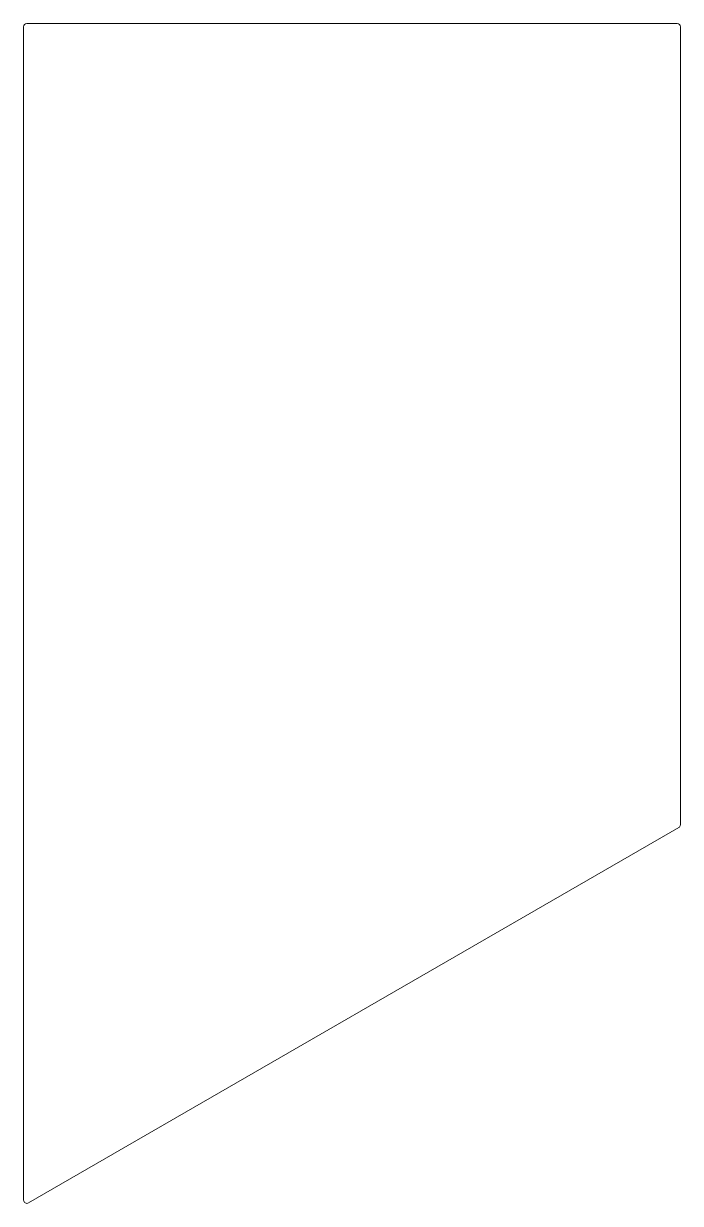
# Model space of a CAD drawing. Header units: inches. Extents: x -5 to 5, y -9 to 9.
import ezdxf

# ---------------------------------------------------------------- set-up
doc = ezdxf.new("R2010")
doc.units = ezdxf.units.IN
doc.header["$MEASUREMENT"] = 0

msp = doc.modelspace()

# ---------------------------------------------------------------- linework, layer by layer
at = {"color": 7, "linetype": 'Continuous', "lineweight": 15}
for p, q in [((4.95, 9), (-4.95, 9)), ((-5, 8.95), (-5, -8.913)), ((5, -3.198), (5, 8.95)), ((4.975, -3.241), (-4.925, -8.957))]:
    msp.add_line(p, q, dxfattribs=at)
for centre, start, end in [((-4.95, 8.95), 90, 180), ((4.95, 8.95), 0, 90), ((4.95, -3.198), 300, 0), ((-4.95, -8.913), 180, 300)]:
    msp.add_arc(centre, 0.05, start, end, dxfattribs=at)

doc.saveas('drawing.dxf')
